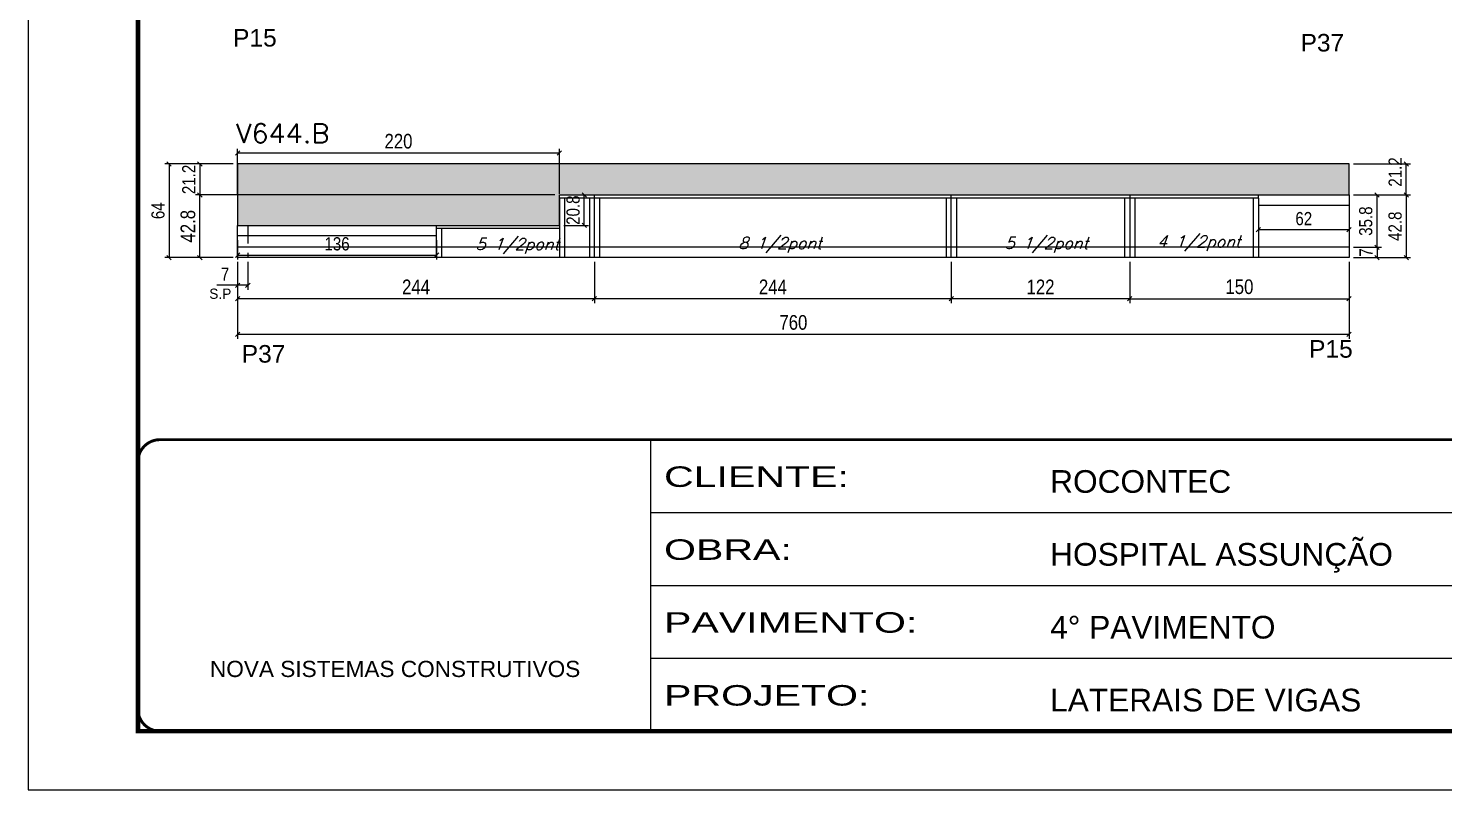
# Model space of a CAD drawing. Extents: x -20960 to -5926, y -2106 to 21915.
# Drawn here: x -12207 to -11239, y 8231 to 8751 of the extents above; entities that cross this region are included whole.
import ezdxf

# ---------------------------------------------------------------- set-up
doc = ezdxf.new("R2010")
doc.units = 0
for name, pattern in [('CONTINUO', [0]), ('DASHED', [0.75, 0.5, -0.25]), ('HIDDEN', [0.375, 0.25, -0.125])]:
    doc.linetypes.add(name, pattern=pattern)
for name, color, linetype in [('5', 5, 'Continuous'), ('COTA', 241, 'Continuous'), ('Painéis', 200, 'Continuous'), ('SARR_2.2x7', 40, 'Continuous'), ('SARR_3.5x7', 81, 'Continuous'), ('texto', 7, 'Continuous')]:
    doc.layers.add(name, color=color, linetype=linetype)
for name, color, linetype, lineweight in [('Folhas', 255, 'Continuous', 9), ('SARRAFO DE PRESSAO', 251, 'DASHED', 9), ('Texto Seção', 7, 'Continuous', 15)]:
    doc.layers.add(name, color=color, linetype=linetype, lineweight=lineweight)
doc.styles.add('ARIAL', font='arial.ttf')
doc.styles.add('COTA TECNICA', font='techl___.ttf', dxfattribs={"height": 10})
doc.styles.add('COTA TECNICA-50', font='techl___.ttf', dxfattribs={"height": 9})
doc.styles.add('REGUA-120', font='ROMANS.shx', dxfattribs={"height": 15})
doc.styles.add('Romans', font='romans.shx')
doc.styles.add('ROMAS860', font='ROMAS860.SHX')
doc.styles.get("Standard").update_dxf_attribs({"font": 'arial.ttf'})
doc.styles.add('Tecnologia', font='')
doc.styles.get('Tecnologia').set_extended_font_data('Forgotten Futurist')
doc.dimstyles.new('COTA PAINEL-50', dxfattribs={"dimtxt": 9, "dimasz": 3, "dimexe": 3, "dimexo": 3, "dimgap": 3, "dimtad": 1, "dimdec": 1, "dimzin": 12, "dimdsep": 46, "dimtxsty": 'COTA TECNICA-50', "dimblk1": 'OBLIQUE', "dimblk2": 'OBLIQUE', "dimsah": 1, "dimcen": 0.9, "dimclrd": 4, "dimclre": 4, "dimclrt": 240, "dimadec": 1, "dimazin": 3, "dimtfac": 1, "dimtdec": 1, "dimtmove": 0, "dimatfit": 3, "dimfxl": 1, "dimtolj": 1, "dimtzin": 12, "dimarcsym": 0})
doc.dimstyles.new('PAINEL', dxfattribs={"dimtxt": 10, "dimasz": 3, "dimexe": 3, "dimexo": 3, "dimgap": 3, "dimtad": 1, "dimdec": 1, "dimzin": 12, "dimdsep": 46, "dimtxsty": 'COTA TECNICA', "dimblk1": 'OBLIQUE', "dimblk2": 'OBLIQUE', "dimsah": 1, "dimcen": 0.9, "dimclrd": 4, "dimclre": 4, "dimclrt": 240, "dimadec": 1, "dimazin": 3, "dimtfac": 1, "dimtdec": 1, "dimtmove": 0, "dimatfit": 3, "dimfxl": 1, "dimtolj": 1, "dimtzin": 12, "dimarcsym": 0})

# ---------------------------------------------------------------- blocks, each defined once
blk = doc.blocks.new('9999999999')
at = {"color": 30, "linetype": 'CONTINUO'}
for p, q in [((98564.56, 34230.21), (98564.56, 34429.45)), ((98564.56, 34379.64), (99583.98, 34379.64)), ((98564.56, 34329.83), (99487.98, 34329.83)), ((98564.56, 34280.02), (99487.98, 34280.02))]:
    blk.add_line(p, q, dxfattribs=at)
at = {"color": 30, "linetype": 'CONTINUO', "const_width": 2}
blk.add_lwpolyline([(99583.98, 34230.21), (99583.98, 34414.45, 0.414214), (99568.98, 34429.45), (98228.98, 34429.45, 0.414214), (98213.98, 34414.45), (98213.98, 34245.21, 0.414214), (98228.98, 34230.21), (99583.98, 34230.21)], format="xyb", dxfattribs=at)
at = {"layer": 'Folhas'}
blk.add_lwpolyline([(98138.98, 34190.21), (99623.98, 34190.21), (99623.98, 35240.21), (98138.98, 35240.21)], close=True, dxfattribs=at)
at = {"layer": 'Folhas', "color": 30, "const_width": 3}
blk.add_lwpolyline([(98213.98, 34230.21), (99583.98, 34230.21), (99583.98, 35200.21), (98213.98, 35200.21)], close=True, dxfattribs=at)
at = {"color": 7, "linetype": 'Continuous', "ltscale": 5, "style": 'ARIAL'}
for s, height, p in [('ROCONTEC', 15.483, (98837.68, 34393.13)), ('HOSPITAL ASSUNÇÃO', 15.4829, (98837.68, 34343.32)), ('4° PAVIMENTO', 15.4829, (98837.68, 34293.51)), ('NOVA SISTEMAS CONSTRUTIVOS', 11.0592, (98263.19, 34267.21)), ('LATERAIS DE VIGAS', 15.4829, (98837.68, 34243.7))]:
    blk.add_text(s, height=height, dxfattribs=at).set_placement(p)
at = {"layer": 'Folhas', "color": 7, "style": 'Tecnologia', "width": 1.5}
for s, p in [('CLIENTE:', (98573.65, 34397.17)), ('OBRA:', (98573.65, 34347.31)), ('PAVIMENTO:', (98573.65, 34297.5)), ('PROJETO:', (98573.65, 34247.69))]:
    blk.add_text(s, height=14, dxfattribs=at).set_placement(p)
blk = doc.blocks.new('_Oblique')
at = {"color": 0, "linetype": 'ByBlock', "lineweight": -2}
blk.add_line((-0.5, -0.5), (0.5, 0.5), dxfattribs=at)
blk = doc.blocks.new('*D2077')
at = {"layer": 'COTA', "color": 4, "linetype": 'ByBlock', "lineweight": -2, "transparency": 16777216}
for p, q in [((-11846.89, 8637.58), (-12092.73, 8637.58)), ((-12089.73, 8594.78), (-12089.73, 8637.58)), ((-12066.9, 8594.78), (-12092.73, 8594.78))]:
    blk.add_line(p, q, dxfattribs=at)
at = {"layer": 'Defpoints', "color": 0, "linetype": 'ByBlock', "transparency": 16777216}
for p in [(-12089.73, 8637.58), (-11843.89, 8637.58), (-12063.9, 8594.78)]:
    blk.add_point(p, dxfattribs=at)
at = {"layer": 'COTA', "color": 4, "linetype": 'ByBlock', "lineweight": -2, "transparency": 16777216, "xscale": 3, "yscale": 3, "zscale": 3}
for p, rotation in [((-12089.73, 8637.58), 90), ((-12089.73, 8594.78), 270)]:
    blk.add_blockref('_Oblique', p, dxfattribs=dict(at, rotation=rotation))
at = {"layer": 'COTA', "color": 240, "linetype": 'ByBlock', "transparency": 16777216, "insert": (-12097.82, 8616.18), "char_height": 10, "attachment_point": 5, "rotation": 90, "style": 'COTA TECNICA'}
blk.add_mtext('\\A1;42.8', dxfattribs=at)
blk = doc.blocks.new('*D2078')
at = {"layer": 'COTA', "color": 4, "linetype": 'ByBlock', "lineweight": -2, "transparency": 16777216}
for p, q in [((-11453.9, 8591.78), (-11453.9, 8563.68)), ((-11303.9, 8591.78), (-11303.9, 8563.68)), ((-11453.9, 8566.68), (-11303.9, 8566.68))]:
    blk.add_line(p, q, dxfattribs=at)
at = {"layer": 'Defpoints', "color": 0, "linetype": 'ByBlock', "transparency": 16777216}
for p in [(-11453.9, 8594.78), (-11303.9, 8594.78), (-11303.9, 8566.68)]:
    blk.add_point(p, dxfattribs=at)
at = {"layer": 'COTA', "color": 4, "linetype": 'ByBlock', "lineweight": -2, "transparency": 16777216, "xscale": 3, "yscale": 3, "zscale": 3, "rotation": 180}
blk.add_blockref('_Oblique', (-11453.9, 8566.68), dxfattribs=at)
at = {"layer": 'COTA', "color": 4, "linetype": 'ByBlock', "lineweight": -2, "transparency": 16777216, "xscale": 3, "yscale": 3, "zscale": 3}
blk.add_blockref('_Oblique', (-11303.9, 8566.68), dxfattribs=at)
at = {"layer": 'COTA', "color": 240, "linetype": 'ByBlock', "transparency": 16777216, "insert": (-11378.9, 8574.79), "char_height": 10, "attachment_point": 5, "style": 'COTA TECNICA'}
blk.add_mtext('\\A1;150', dxfattribs=at)
blk = doc.blocks.new('*D2079')
at = {"layer": 'COTA', "color": 4, "linetype": 'ByBlock', "lineweight": -2, "transparency": 16777216}
for p, q in [((-11575.9, 8591.78), (-11575.9, 8563.68)), ((-11453.9, 8591.78), (-11453.9, 8563.68)), ((-11453.9, 8566.68), (-11575.9, 8566.68))]:
    blk.add_line(p, q, dxfattribs=at)
at = {"layer": 'Defpoints', "color": 0, "linetype": 'ByBlock', "transparency": 16777216}
for p in [(-11575.9, 8594.78), (-11453.9, 8594.78), (-11575.9, 8566.68)]:
    blk.add_point(p, dxfattribs=at)
at = {"layer": 'COTA', "color": 4, "linetype": 'ByBlock', "lineweight": -2, "transparency": 16777216, "xscale": 3, "yscale": 3, "zscale": 3, "rotation": 180}
blk.add_blockref('_Oblique', (-11575.9, 8566.68), dxfattribs=at)
at = {"layer": 'COTA', "color": 4, "linetype": 'ByBlock', "lineweight": -2, "transparency": 16777216, "xscale": 3, "yscale": 3, "zscale": 3}
blk.add_blockref('_Oblique', (-11453.9, 8566.68), dxfattribs=at)
at = {"layer": 'COTA', "color": 240, "linetype": 'ByBlock', "transparency": 16777216, "insert": (-11514.9, 8574.73), "char_height": 10, "attachment_point": 5, "style": 'COTA TECNICA'}
blk.add_mtext('\\A1;122', dxfattribs=at)
blk = doc.blocks.new('*D2080')
at = {"layer": 'COTA', "color": 4, "linetype": 'ByBlock', "lineweight": -2, "transparency": 16777216}
for p, q in [((-11819.9, 8591.78), (-11819.9, 8563.68)), ((-11575.9, 8591.78), (-11575.9, 8563.68)), ((-11575.9, 8566.68), (-11819.9, 8566.68))]:
    blk.add_line(p, q, dxfattribs=at)
at = {"layer": 'Defpoints', "color": 0, "linetype": 'ByBlock', "transparency": 16777216}
for p in [(-11819.9, 8594.78), (-11575.9, 8594.78), (-11819.9, 8566.68)]:
    blk.add_point(p, dxfattribs=at)
at = {"layer": 'COTA', "color": 4, "linetype": 'ByBlock', "lineweight": -2, "transparency": 16777216, "xscale": 3, "yscale": 3, "zscale": 3, "rotation": 180}
blk.add_blockref('_Oblique', (-11819.9, 8566.68), dxfattribs=at)
at = {"layer": 'COTA', "color": 4, "linetype": 'ByBlock', "lineweight": -2, "transparency": 16777216, "xscale": 3, "yscale": 3, "zscale": 3}
blk.add_blockref('_Oblique', (-11575.9, 8566.68), dxfattribs=at)
at = {"layer": 'COTA', "color": 240, "linetype": 'ByBlock', "transparency": 16777216, "insert": (-11697.9, 8574.75), "char_height": 10, "attachment_point": 5, "style": 'COTA TECNICA'}
blk.add_mtext('\\A1;244', dxfattribs=at)
blk = doc.blocks.new('*D2081')
at = {"layer": 'COTA', "color": 4, "linetype": 'ByBlock', "lineweight": -2, "transparency": 16777216}
for p, q in [((-12063.9, 8591.78), (-12063.9, 8539.27)), ((-11303.9, 8591.78), (-11303.9, 8539.27)), ((-11303.9, 8542.27), (-12063.9, 8542.27))]:
    blk.add_line(p, q, dxfattribs=at)
at = {"layer": 'Defpoints', "color": 0, "linetype": 'ByBlock', "transparency": 16777216}
for p in [(-12063.9, 8594.78), (-11303.9, 8594.78), (-12063.9, 8542.27)]:
    blk.add_point(p, dxfattribs=at)
at = {"layer": 'COTA', "color": 4, "linetype": 'ByBlock', "lineweight": -2, "transparency": 16777216, "xscale": 3, "yscale": 3, "zscale": 3, "rotation": 180}
blk.add_blockref('_Oblique', (-12063.9, 8542.27), dxfattribs=at)
at = {"layer": 'COTA', "color": 4, "linetype": 'ByBlock', "lineweight": -2, "transparency": 16777216, "xscale": 3, "yscale": 3, "zscale": 3}
blk.add_blockref('_Oblique', (-11303.9, 8542.27), dxfattribs=at)
at = {"layer": 'COTA', "color": 240, "linetype": 'ByBlock', "transparency": 16777216, "insert": (-11683.9, 8550.38), "char_height": 10, "attachment_point": 5, "style": 'COTA TECNICA'}
blk.add_mtext('\\A1;760', dxfattribs=at)
blk = doc.blocks.new('*D2082')
at = {"layer": 'COTA', "color": 4, "linetype": 'ByBlock', "lineweight": -2, "transparency": 16777216}
for p, q in [((-12066.9, 8658.78), (-12092.73, 8658.78)), ((-12089.73, 8658.78), (-12089.73, 8637.58)), ((-11846.89, 8637.58), (-12092.73, 8637.58))]:
    blk.add_line(p, q, dxfattribs=at)
at = {"layer": 'Defpoints', "color": 0, "linetype": 'ByBlock', "transparency": 16777216}
for p in [(-12063.9, 8658.78), (-12089.73, 8637.58), (-11843.89, 8637.58)]:
    blk.add_point(p, dxfattribs=at)
at = {"layer": 'COTA', "color": 4, "linetype": 'ByBlock', "lineweight": -2, "transparency": 16777216, "xscale": 3, "yscale": 3, "zscale": 3}
for p, rotation in [((-12089.73, 8658.78), 90), ((-12089.73, 8637.58), 270)]:
    blk.add_blockref('_Oblique', p, dxfattribs=dict(at, rotation=rotation))
at = {"layer": 'COTA', "color": 240, "linetype": 'ByBlock', "transparency": 16777216, "insert": (-12097.28, 8648.18), "char_height": 9, "attachment_point": 5, "rotation": 90, "style": 'COTA TECNICA-50'}
blk.add_mtext('\\A1;21.2', dxfattribs=at)
blk = doc.blocks.new('*D2061')
at = {"layer": 'COTA', "color": 4, "linetype": 'ByBlock', "lineweight": -2, "transparency": 16777216}
for p, q in [((-12066.9, 8658.78), (-12113.71, 8658.78)), ((-12110.71, 8658.78), (-12110.71, 8594.78)), ((-12066.9, 8594.78), (-12113.71, 8594.78))]:
    blk.add_line(p, q, dxfattribs=at)
at = {"layer": 'Defpoints', "color": 0, "linetype": 'ByBlock', "transparency": 16777216}
for p in [(-12063.9, 8658.78), (-12110.71, 8594.78), (-12063.9, 8594.78)]:
    blk.add_point(p, dxfattribs=at)
at = {"layer": 'COTA', "color": 4, "linetype": 'ByBlock', "lineweight": -2, "transparency": 16777216, "xscale": 3, "yscale": 3, "zscale": 3}
for p, rotation in [((-12110.71, 8658.78), 90), ((-12110.71, 8594.78), 270)]:
    blk.add_blockref('_Oblique', p, dxfattribs=dict(at, rotation=rotation))
at = {"layer": 'COTA', "color": 240, "linetype": 'ByBlock', "transparency": 16777216, "insert": (-12118.3, 8626.78), "char_height": 9, "attachment_point": 5, "rotation": 90, "style": 'COTA TECNICA-50'}
blk.add_mtext('\\A1;64', dxfattribs=at)
blk = doc.blocks.new('*D2083')
at = {"layer": 'COTA', "color": 4, "linetype": 'ByBlock', "lineweight": -2, "transparency": 16777216}
for p, q in [((-11300.9, 8637.58), (-11261.85, 8637.58)), ((-11264.85, 8637.58), (-11264.85, 8594.78)), ((-11300.9, 8594.78), (-11261.85, 8594.78))]:
    blk.add_line(p, q, dxfattribs=at)
at = {"layer": 'Defpoints', "color": 0, "linetype": 'ByBlock', "transparency": 16777216}
for p in [(-11303.9, 8637.58), (-11303.9, 8594.78), (-11264.85, 8594.78)]:
    blk.add_point(p, dxfattribs=at)
at = {"layer": 'COTA', "color": 4, "linetype": 'ByBlock', "lineweight": -2, "transparency": 16777216, "xscale": 3, "yscale": 3, "zscale": 3}
for p, rotation in [((-11264.85, 8637.58), 90), ((-11264.85, 8594.78), 270)]:
    blk.add_blockref('_Oblique', p, dxfattribs=dict(at, rotation=rotation))
at = {"layer": 'COTA', "color": 240, "linetype": 'ByBlock', "transparency": 16777216, "insert": (-11272.44, 8616.18), "char_height": 9, "attachment_point": 5, "rotation": 90, "style": 'COTA TECNICA-50'}
blk.add_mtext('\\A1;42.8', dxfattribs=at)
blk = doc.blocks.new('*D2084')
at = {"layer": 'COTA', "color": 4, "linetype": 'ByBlock', "lineweight": -2, "transparency": 16777216}
for p, q in [((-11300.9, 8658.79), (-11261.85, 8658.79)), ((-11264.85, 8637.58), (-11264.85, 8658.79)), ((-11300.9, 8637.58), (-11261.85, 8637.58))]:
    blk.add_line(p, q, dxfattribs=at)
at = {"layer": 'Defpoints', "color": 0, "linetype": 'ByBlock', "transparency": 16777216}
for p in [(-11303.9, 8658.79), (-11264.85, 8658.79), (-11303.9, 8637.58)]:
    blk.add_point(p, dxfattribs=at)
at = {"layer": 'COTA', "color": 4, "linetype": 'ByBlock', "lineweight": -2, "transparency": 16777216, "xscale": 3, "yscale": 3, "zscale": 3}
for p, rotation in [((-11264.85, 8658.79), 90), ((-11264.85, 8637.58), 270)]:
    blk.add_blockref('_Oblique', p, dxfattribs=dict(at, rotation=rotation))
at = {"layer": 'COTA', "color": 240, "linetype": 'ByBlock', "transparency": 16777216, "insert": (-11272.41, 8653.27), "char_height": 9, "attachment_point": 5, "rotation": 90, "style": 'COTA TECNICA-50'}
blk.add_mtext('\\A1;21.2', dxfattribs=at)
blk = doc.blocks.new('*D2085')
at = {"layer": 'COTA', "color": 4, "lineweight": -2, "ltscale": 25, "transparency": 16777216}
for p, q in [((-12063.9, 8591.78), (-12063.9, 8563.68)), ((-11819.9, 8591.78), (-11819.9, 8563.68)), ((-11819.9, 8566.68), (-12063.9, 8566.68))]:
    blk.add_line(p, q, dxfattribs=at)
at = {"layer": 'Defpoints', "color": 0, "ltscale": 25, "transparency": 16777216}
for p in [(-12063.9, 8594.78), (-11819.9, 8594.78), (-12063.9, 8566.68)]:
    blk.add_point(p, dxfattribs=at)
at = {"layer": 'COTA', "color": 4, "lineweight": -2, "ltscale": 25, "transparency": 16777216, "xscale": 3, "yscale": 3, "zscale": 3, "rotation": 180}
blk.add_blockref('_Oblique', (-12063.9, 8566.68), dxfattribs=at)
at = {"layer": 'COTA', "color": 4, "lineweight": -2, "ltscale": 25, "transparency": 16777216, "xscale": 3, "yscale": 3, "zscale": 3}
blk.add_blockref('_Oblique', (-11819.9, 8566.68), dxfattribs=at)
at = {"layer": 'COTA', "color": 240, "ltscale": 25, "transparency": 16777216, "insert": (-11941.9, 8574.75), "char_height": 10, "attachment_point": 5, "style": 'COTA TECNICA'}
blk.add_mtext('\\A1;244', dxfattribs=at)
blk = doc.blocks.new('*D2086')
at = {"layer": 'COTA', "color": 4, "lineweight": -2, "ltscale": 25, "transparency": 16777216}
for p, q in [((-12063.9, 8638.37), (-12063.9, 8669.16)), ((-11843.89, 8666.16), (-12063.9, 8666.16)), ((-11843.89, 8638.38), (-11843.89, 8669.16))]:
    blk.add_line(p, q, dxfattribs=at)
at = {"layer": 'Defpoints', "color": 0, "ltscale": 25, "transparency": 16777216}
for p in [(-12063.9, 8666.16), (-12063.9, 8635.37), (-11843.89, 8635.38)]:
    blk.add_point(p, dxfattribs=at)
at = {"layer": 'COTA', "color": 4, "lineweight": -2, "ltscale": 25, "transparency": 16777216, "xscale": 3, "yscale": 3, "zscale": 3, "rotation": 180}
blk.add_blockref('_Oblique', (-12063.9, 8666.16), dxfattribs=at)
at = {"layer": 'COTA', "color": 4, "lineweight": -2, "ltscale": 25, "transparency": 16777216, "xscale": 3, "yscale": 3, "zscale": 3}
blk.add_blockref('_Oblique', (-11843.89, 8666.16), dxfattribs=at)
at = {"layer": 'COTA', "color": 240, "ltscale": 25, "transparency": 16777216, "insert": (-11953.89, 8674.26), "char_height": 10, "attachment_point": 5, "style": 'COTA TECNICA'}
blk.add_mtext('\\A1;220', dxfattribs=at)
blk = doc.blocks.new('*D2087')
at = {"layer": 'COTA', "color": 4, "lineweight": -2, "transparency": 16777216}
for p, q in [((-11365.9, 8627.58), (-11365.9, 8610.77)), ((-11303.9, 8627.58), (-11303.9, 8610.77)), ((-11303.9, 8613.77), (-11365.9, 8613.77))]:
    blk.add_line(p, q, dxfattribs=at)
at = {"layer": 'Defpoints', "color": 0, "transparency": 16777216}
for p in [(-11365.9, 8630.58), (-11303.9, 8630.58), (-11365.9, 8613.77)]:
    blk.add_point(p, dxfattribs=at)
at = {"layer": 'COTA', "color": 4, "lineweight": -2, "transparency": 16777216, "xscale": 3, "yscale": 3, "zscale": 3, "rotation": 180}
blk.add_blockref('_Oblique', (-11365.9, 8613.77), dxfattribs=at)
at = {"layer": 'COTA', "color": 4, "lineweight": -2, "transparency": 16777216, "xscale": 3, "yscale": 3, "zscale": 3}
blk.add_blockref('_Oblique', (-11303.9, 8613.77), dxfattribs=at)
at = {"layer": 'COTA', "color": 240, "transparency": 16777216, "insert": (-11334.9, 8621.36), "char_height": 9, "attachment_point": 5, "style": 'COTA TECNICA-50'}
blk.add_mtext('\\A1;62', dxfattribs=at)
blk = doc.blocks.new('*D2088')
at = {"layer": 'COTA', "color": 4, "lineweight": -2, "transparency": 16777216}
for p, q in [((-12063.9, 8591.78), (-12063.9, 8572.82)), ((-12056.9, 8591.78), (-12056.9, 8572.82)), ((-12063.9, 8575.82), (-12078.05, 8575.82)), ((-12056.9, 8575.82), (-12063.9, 8575.82))]:
    blk.add_line(p, q, dxfattribs=at)
at = {"layer": 'Defpoints', "color": 0, "transparency": 16777216}
for p in [(-12063.9, 8594.78), (-12056.9, 8594.78), (-12063.9, 8575.82)]:
    blk.add_point(p, dxfattribs=at)
at = {"layer": 'COTA', "color": 4, "lineweight": -2, "transparency": 16777216, "xscale": 3, "yscale": 3, "zscale": 3, "rotation": 180}
blk.add_blockref('_Oblique', (-12063.9, 8575.82), dxfattribs=at)
at = {"layer": 'COTA', "color": 4, "lineweight": -2, "transparency": 16777216, "xscale": 3, "yscale": 3, "zscale": 3}
blk.add_blockref('_Oblique', (-12056.9, 8575.82), dxfattribs=at)
at = {"layer": 'COTA', "color": 240, "transparency": 16777216, "insert": (-12072.48, 8583.39), "char_height": 9, "attachment_point": 5, "style": 'COTA TECNICA-50'}
blk.add_mtext('\\A1;7', dxfattribs=at)
blk = doc.blocks.new('*D2089')
at = {"layer": 'COTA', "color": 4, "lineweight": -2, "transparency": 16777216}
for p, q in [((-12063.9, 8606.78), (-12063.9, 8593.43)), ((-11927.9, 8606.78), (-11927.9, 8593.43)), ((-12063.9, 8596.43), (-11927.9, 8596.43))]:
    blk.add_line(p, q, dxfattribs=at)
at = {"layer": 'Defpoints', "color": 0, "transparency": 16777216}
for p in [(-12063.9, 8609.78), (-11927.9, 8609.78), (-11927.9, 8596.43)]:
    blk.add_point(p, dxfattribs=at)
at = {"layer": 'COTA', "color": 4, "lineweight": -2, "transparency": 16777216, "xscale": 3, "yscale": 3, "zscale": 3, "rotation": 180}
blk.add_blockref('_Oblique', (-12063.9, 8596.43), dxfattribs=at)
at = {"layer": 'COTA', "color": 4, "lineweight": -2, "transparency": 16777216, "xscale": 3, "yscale": 3, "zscale": 3}
blk.add_blockref('_Oblique', (-11927.9, 8596.43), dxfattribs=at)
at = {"layer": 'COTA', "color": 240, "transparency": 16777216, "insert": (-11995.9, 8604.12), "char_height": 9, "attachment_point": 5, "style": 'COTA TECNICA-50'}
blk.add_mtext('\\A1;136', dxfattribs=at)
blk = doc.blocks.new('*D2090')
at = {"layer": 'COTA', "color": 4, "lineweight": -2, "transparency": 16777216}
for p, q in [((-11840.89, 8637.58), (-11823.87, 8637.58)), ((-11826.87, 8616.78), (-11826.87, 8637.58)), ((-11840.89, 8616.78), (-11823.87, 8616.78))]:
    blk.add_line(p, q, dxfattribs=at)
at = {"layer": 'Defpoints', "color": 0, "transparency": 16777216}
for p in [(-11843.89, 8637.58), (-11826.87, 8637.58), (-11843.89, 8616.78)]:
    blk.add_point(p, dxfattribs=at)
at = {"layer": 'COTA', "color": 4, "lineweight": -2, "transparency": 16777216, "xscale": 3, "yscale": 3, "zscale": 3}
for p, rotation in [((-11826.87, 8637.58), 90), ((-11826.87, 8616.78), 270)]:
    blk.add_blockref('_Oblique', p, dxfattribs=dict(at, rotation=rotation))
at = {"layer": 'COTA', "color": 240, "transparency": 16777216, "insert": (-11834.48, 8627.18), "char_height": 9, "attachment_point": 5, "rotation": 90, "style": 'COTA TECNICA-50'}
blk.add_mtext('\\A1;20.8', dxfattribs=at)
blk = doc.blocks.new('*D2093')
at = {"layer": 'COTA', "color": 4, "lineweight": -2, "transparency": 16777216}
for p, q in [((-11300.9, 8601.78), (-11281.8, 8601.78)), ((-11300.9, 8594.78), (-11281.8, 8594.78)), ((-11284.8, 8601.78), (-11284.8, 8594.78))]:
    blk.add_line(p, q, dxfattribs=at)
at = {"layer": 'Defpoints', "color": 0, "transparency": 16777216}
for p in [(-11303.9, 8601.78), (-11303.9, 8594.78), (-11284.8, 8594.78)]:
    blk.add_point(p, dxfattribs=at)
at = {"layer": 'COTA', "color": 4, "lineweight": -2, "transparency": 16777216, "xscale": 3, "yscale": 3, "zscale": 3}
for p, rotation in [((-11284.8, 8601.78), 90), ((-11284.8, 8594.78), 270)]:
    blk.add_blockref('_Oblique', p, dxfattribs=dict(at, rotation=rotation))
at = {"layer": 'COTA', "color": 240, "transparency": 16777216, "insert": (-11292.36, 8598.28), "char_height": 9, "attachment_point": 5, "rotation": 90, "style": 'COTA TECNICA-50'}
blk.add_mtext('\\A1;7', dxfattribs=at)
blk = doc.blocks.new('*D2094')
at = {"layer": 'COTA', "color": 4, "lineweight": -2, "transparency": 16777216}
for p, q in [((-11300.9, 8637.58), (-11281.8, 8637.58)), ((-11284.8, 8601.78), (-11284.8, 8637.58)), ((-11300.9, 8601.78), (-11281.8, 8601.78))]:
    blk.add_line(p, q, dxfattribs=at)
at = {"layer": 'Defpoints', "color": 0, "transparency": 16777216}
for p in [(-11303.9, 8637.58), (-11284.8, 8637.58), (-11303.9, 8601.78)]:
    blk.add_point(p, dxfattribs=at)
at = {"layer": 'COTA', "color": 4, "lineweight": -2, "transparency": 16777216, "xscale": 3, "yscale": 3, "zscale": 3}
for p, rotation in [((-11284.8, 8637.58), 90), ((-11284.8, 8601.78), 270)]:
    blk.add_blockref('_Oblique', p, dxfattribs=dict(at, rotation=rotation))
at = {"layer": 'COTA', "color": 240, "transparency": 16777216, "insert": (-11292.51, 8619.68), "char_height": 9, "attachment_point": 5, "rotation": 90, "style": 'COTA TECNICA-50'}
blk.add_mtext('\\A1;35.8', dxfattribs=at)

msp = doc.modelspace()

# ---------------------------------------------------------------- hatches: boundary and pattern name
at = {"layer": 'COTA', "linetype": 'ByBlock'}
h = msp.add_hatch(dxfattribs=at)
h.set_pattern_fill('AR-CONC', color=256, scale=0.03)
h.set_pattern_definition([(50, (-4962.4862, -5742.8755), (5.4655401, -0.4781726), [0.5715, -6.2865]), (355, (-4962.486, -5742.8755), (-1.0573026, 5.7317054), [0.4572, -5.0292175]), (100.451445, (-4962.031, -5742.9154), (4.4082374, 5.2535326), [0.4857003, -5.3427073]), (46.1842, (-4962.486, -5741.3515), (8.1323712, -1.2612698), [0.85725, -9.42975]), (96.63556, (-4961.8085, -5741.457), (7.122124, 7.4227837), [0.7285507, -8.0140682]), (351.18415, (-4962.486, -5741.3515), (7.122124, 7.4227837), [0.685799, -7.543792]), (21, (-4961.7242, -5741.7325), (4.5484317, -3.067956), [0.5715, -6.2865]), (326, (-4961.724, -5741.7325), (1.8540609, 5.525639), [0.4572, -5.0292]), (71.451445, (-4961.345, -5741.988), (6.4024926, 2.457683), [0.4857003, -5.3426981]), (37.5, (-4962.4862, -5742.8755), (0.0926581, 2.53665117), [0, -4.96824, 0, -5.1054, 0, -5.04825]), (7.5, (-4962.4862, -5742.8755), (2.00458988, 3.00541724), [0, -2.91084, 0, -4.85394, 0, -1.92405]), (327.5, (-4964.1855, -5742.8755), (4.06771786, -0.17186232), [0, -1.905, 0, -5.9436, 0, -7.8867]), (317.5, (-4964.9475, -5742.8755), (4.44387544, 0.7627947), [0, -2.4765, 0, -3.94716, 0, -5.6007])])
h.paths.add_polyline_path([(-11843.89, 8616.78), (-11843.89, 8635.38), (-11843.89, 8637.58), (-11303.9, 8637.58), (-11303.9, 8658.79), (-12063.9, 8658.78), (-12063.9, 8616.78)])

# ---------------------------------------------------------------- linework, layer by layer
for p, q in [((-11303.9, 8658.79), (-12063.9, 8658.78)), ((-12063.9, 8658.78), (-12063.9, 8616.78)), ((-11303.9, 8637.58), (-11303.9, 8658.79))]:
    msp.add_line(p, q, dxfattribs=at)
at = {"layer": 'Painéis', "linetype": 'ByBlock'}
for p, q in [((-11843.89, 8637.58), (-11303.9, 8637.58)), ((-11843.89, 8616.78), (-11843.89, 8637.58)), ((-11819.9, 8594.78), (-11819.9, 8637.58)), ((-11575.9, 8594.78), (-11575.9, 8637.58)), ((-11453.9, 8637.58), (-11453.9, 8594.78)), ((-11303.9, 8637.58), (-11303.9, 8594.78)), ((-12063.9, 8594.78), (-12063.9, 8616.78)), ((-12063.9, 8616.78), (-11843.89, 8616.78)), ((-11303.9, 8601.78), (-12063.9, 8601.78)), ((-11303.9, 8594.78), (-12063.9, 8594.78))]:
    msp.add_line(p, q, dxfattribs=at)
at = {"layer": 'SARR_2.2x7', "linetype": 'Continuous', "ltscale": 50}
for p, q in [((-11819.9, 8635.38), (-11843.89, 8635.38)), ((-11575.9, 8635.38), (-11819.9, 8635.38)), ((-11453.9, 8635.39), (-11575.9, 8635.38)), ((-11365.9, 8635.38), (-11453.9, 8635.38)), ((-11365.9, 8635.38), (-11365.9, 8637.58)), ((-11365.9, 8630.58), (-11303.9, 8630.58)), ((-11927.9, 8594.78), (-11927.9, 8616.78)), ((-11843.89, 8614.59), (-11927.9, 8614.58)), ((-12063.9, 8609.78), (-11927.9, 8609.78))]:
    msp.add_line(p, q, dxfattribs=at)
at = {"layer": 'SARR_2.2x7', "linetype": 'HIDDEN', "ltscale": 50}
msp.add_line((-12056.9, 8616.78), (-12056.9, 8594.78), dxfattribs=at)
at = {"layer": 'SARR_3.5x7'}
for p, q in [((-11843.89, 8635.38), (-11843.89, 8594.78)), ((-11840.39, 8635.38), (-11840.39, 8594.78)), ((-11823.4, 8635.38), (-11823.4, 8594.78)), ((-11816.4, 8635.38), (-11816.4, 8594.78)), ((-11799.65, 8637.58), (-11799.65, 8637.58)), ((-11579.4, 8635.38), (-11579.4, 8594.78)), ((-11572.4, 8635.38), (-11572.4, 8594.78)), ((-11457.4, 8635.39), (-11457.4, 8594.79)), ((-11450.4, 8635.39), (-11450.4, 8594.79)), ((-11369.4, 8635.38), (-11369.4, 8594.78)), ((-11365.9, 8635.38), (-11365.9, 8594.78)), ((-11924.4, 8614.58), (-11924.4, 8594.78))]:
    msp.add_line(p, q, dxfattribs=at)

# ---------------------------------------------------------------- block references
at = {"layer": 'SARRAFO DE PRESSAO', "color": 6, "linetype": 'ByBlock'}
msp.add_blockref('9999999999', (-110345.98, -25959.14), dxfattribs=at)

# ---------------------------------------------------------------- texts
at = {"layer": '5', "linetype": 'Continuous'}
for s, rotation, p in [('P15', 0.00004, (-12066.99, 8739.01)), ('P37', 359.99996, (-11337.1, 8735.63)), ('P15', 359.99996, (-11331.25, 8526.35)), ('P37', 0.00004, (-12061.05, 8522.97))]:
    msp.add_text(s, height=12, rotation=rotation, dxfattribs=at).set_placement(p)
at = {"layer": 'texto', "color": 2, "char_height": 8, "attachment_point": 5, "style": 'Romans'}
for s, insert in [('{\\Q19;\\C256;5 1/2pont}', (-11872.66, 8602.62)), ('{\\Q19;\\C256;8 1/2pont}', (-11693.09, 8603.32)), ('{\\Q19;\\C256;5 1/2pont}', (-11510.96, 8603.32)), ('{\\Q19;\\C256;4 1/2pont}', (-11406.71, 8604.47))]:
    msp.add_mtext(s, dxfattribs=dict(at, insert=insert))
at = {"layer": 'texto', "color": 4, "insert": (-12075.72, 8570.02), "char_height": 7, "attachment_point": 5, "style": 'ROMAS860'}
msp.add_mtext('S.P', dxfattribs=at)
at = {"layer": 'Texto Seção', "style": 'REGUA-120', "width": 1.05}
msp.add_text('V644.B', height=13, dxfattribs=at).set_placement((-12064.94, 8673.17))

# ---------------------------------------------------------------- dimensions: what is measured, and where the dimension line sits
at = {"layer": 'COTA', "ltscale": 25}
for base, p1, p2, picture, middle in [((-12063.9, 8666.16), (-11843.89, 8635.38), (-12063.9, 8635.37), '*D2086', (-11953.89, 8674.26)), ((-12063.9, 8566.68), (-11819.9, 8594.78), (-12063.9, 8594.78), '*D2085', (-11941.9, 8574.75))]:
    dim = msp.add_linear_dim(base=base, p1=p1, p2=p2, angle=180, dimstyle='PAINEL', dxfattribs=at)
    dim.commit()
    dim.dimension.update_dxf_attribs({"geometry": picture, "text_midpoint": middle})
at = {"layer": 'COTA', "linetype": 'ByBlock'}
for base, p1, p2, picture, middle in [((-11264.85, 8658.79), (-11303.9, 8637.58), (-11303.9, 8658.79), '*D2084', (-11264.85, 8653.27)), ((-12089.73, 8637.58), (-12063.9, 8658.78), (-11843.89, 8637.58), '*D2082', (-12089.73, 8648.18))]:
    dim = msp.add_linear_dim(base=base, p1=p1, p2=p2, angle=90, dimstyle='COTA PAINEL-50', override={"dimarcsym": 1}, dxfattribs=at)
    dim.commit()
    dim.dimension.update_dxf_attribs({"geometry": picture, "text_midpoint": middle, "dimtype": 160})
for base, p1, p2, picture, middle in [((-12110.71, 8594.78), (-12063.9, 8658.78), (-12063.9, 8594.78), '*D2061', (-12118.3, 8626.78)), ((-11264.85, 8594.78), (-11303.9, 8637.58), (-11303.9, 8594.78), '*D2083', (-11272.44, 8616.18))]:
    dim = msp.add_linear_dim(base=base, p1=p1, p2=p2, angle=90, dimstyle='COTA PAINEL-50', override={"dimarcsym": 1}, dxfattribs=at)
    dim.commit()
    dim.dimension.update_dxf_attribs({"geometry": picture, "text_midpoint": middle})
for base, p1, p2, angle, picture, middle in [((-12089.73, 8637.58), (-12063.9, 8594.78), (-11843.89, 8637.58), 90, '*D2077', (-12097.82, 8616.18)), ((-12063.9, 8542.27), (-11303.9, 8594.78), (-12063.9, 8594.78), 180, '*D2081', (-11683.9, 8550.38)), ((-11575.9, 8566.68), (-11453.9, 8594.78), (-11575.9, 8594.78), 180, '*D2079', (-11514.9, 8574.73)), ((-11303.9, 8566.68), (-11453.9, 8594.78), (-11303.9, 8594.78), 180, '*D2078', (-11378.9, 8574.79))]:
    dim = msp.add_linear_dim(base=base, p1=p1, p2=p2, angle=angle, dimstyle='PAINEL', dxfattribs=at)
    dim.commit()
    dim.dimension.update_dxf_attribs({"geometry": picture, "text_midpoint": middle})
at = {"layer": 'COTA'}
for base, p1, p2, picture, middle in [((-11826.87, 8637.58), (-11843.89, 8616.78), (-11843.89, 8637.58), '*D2090', (-11826.87, 8627.18)), ((-11284.8, 8594.78), (-11303.9, 8601.78), (-11303.9, 8594.78), '*D2093', (-11284.8, 8598.28))]:
    dim = msp.add_linear_dim(base=base, p1=p1, p2=p2, angle=90, dimstyle='COTA PAINEL-50', dxfattribs=at)
    dim.commit()
    dim.dimension.update_dxf_attribs({"geometry": picture, "text_midpoint": middle, "dimtype": 160})
dim = msp.add_linear_dim(base=(-11284.8, 8637.58), p1=(-11303.9, 8601.78), p2=(-11303.9, 8637.58), angle=90, dimstyle='COTA PAINEL-50', override={"dimtmove": 1}, dxfattribs=at)
dim.commit()
dim.dimension.update_dxf_attribs({"geometry": '*D2094', "text_midpoint": (-11292.51, 8619.68)})
for base, p1, p2, picture, middle in [((-11365.9, 8613.77), (-11303.9, 8630.58), (-11365.9, 8630.58), '*D2087', (-11334.9, 8621.36)), ((-11927.9, 8596.43), (-12063.9, 8609.78), (-11927.9, 8609.78), '*D2089', (-11995.9, 8604.12)), ((-12063.9, 8575.82), (-12056.9, 8594.78), (-12063.9, 8594.78), '*D2088', (-12072.48, 8583.39))]:
    dim = msp.add_linear_dim(base=base, p1=p1, p2=p2, angle=180, dimstyle='COTA PAINEL-50', dxfattribs=at)
    dim.commit()
    dim.dimension.update_dxf_attribs({"geometry": picture, "text_midpoint": middle})
at = {"layer": 'COTA', "linetype": 'ByBlock'}
dim = msp.add_linear_dim(base=(-11819.9, 8566.68), p1=(-11575.9, 8594.78), p2=(-11819.9, 8594.78), angle=180, dimstyle='PAINEL', dxfattribs=at)
dim.commit()
dim.dimension.update_dxf_attribs({"geometry": '*D2080', "text_midpoint": (-11697.9, 8566.68), "dimtype": 160})

doc.saveas('drawing.dxf')
